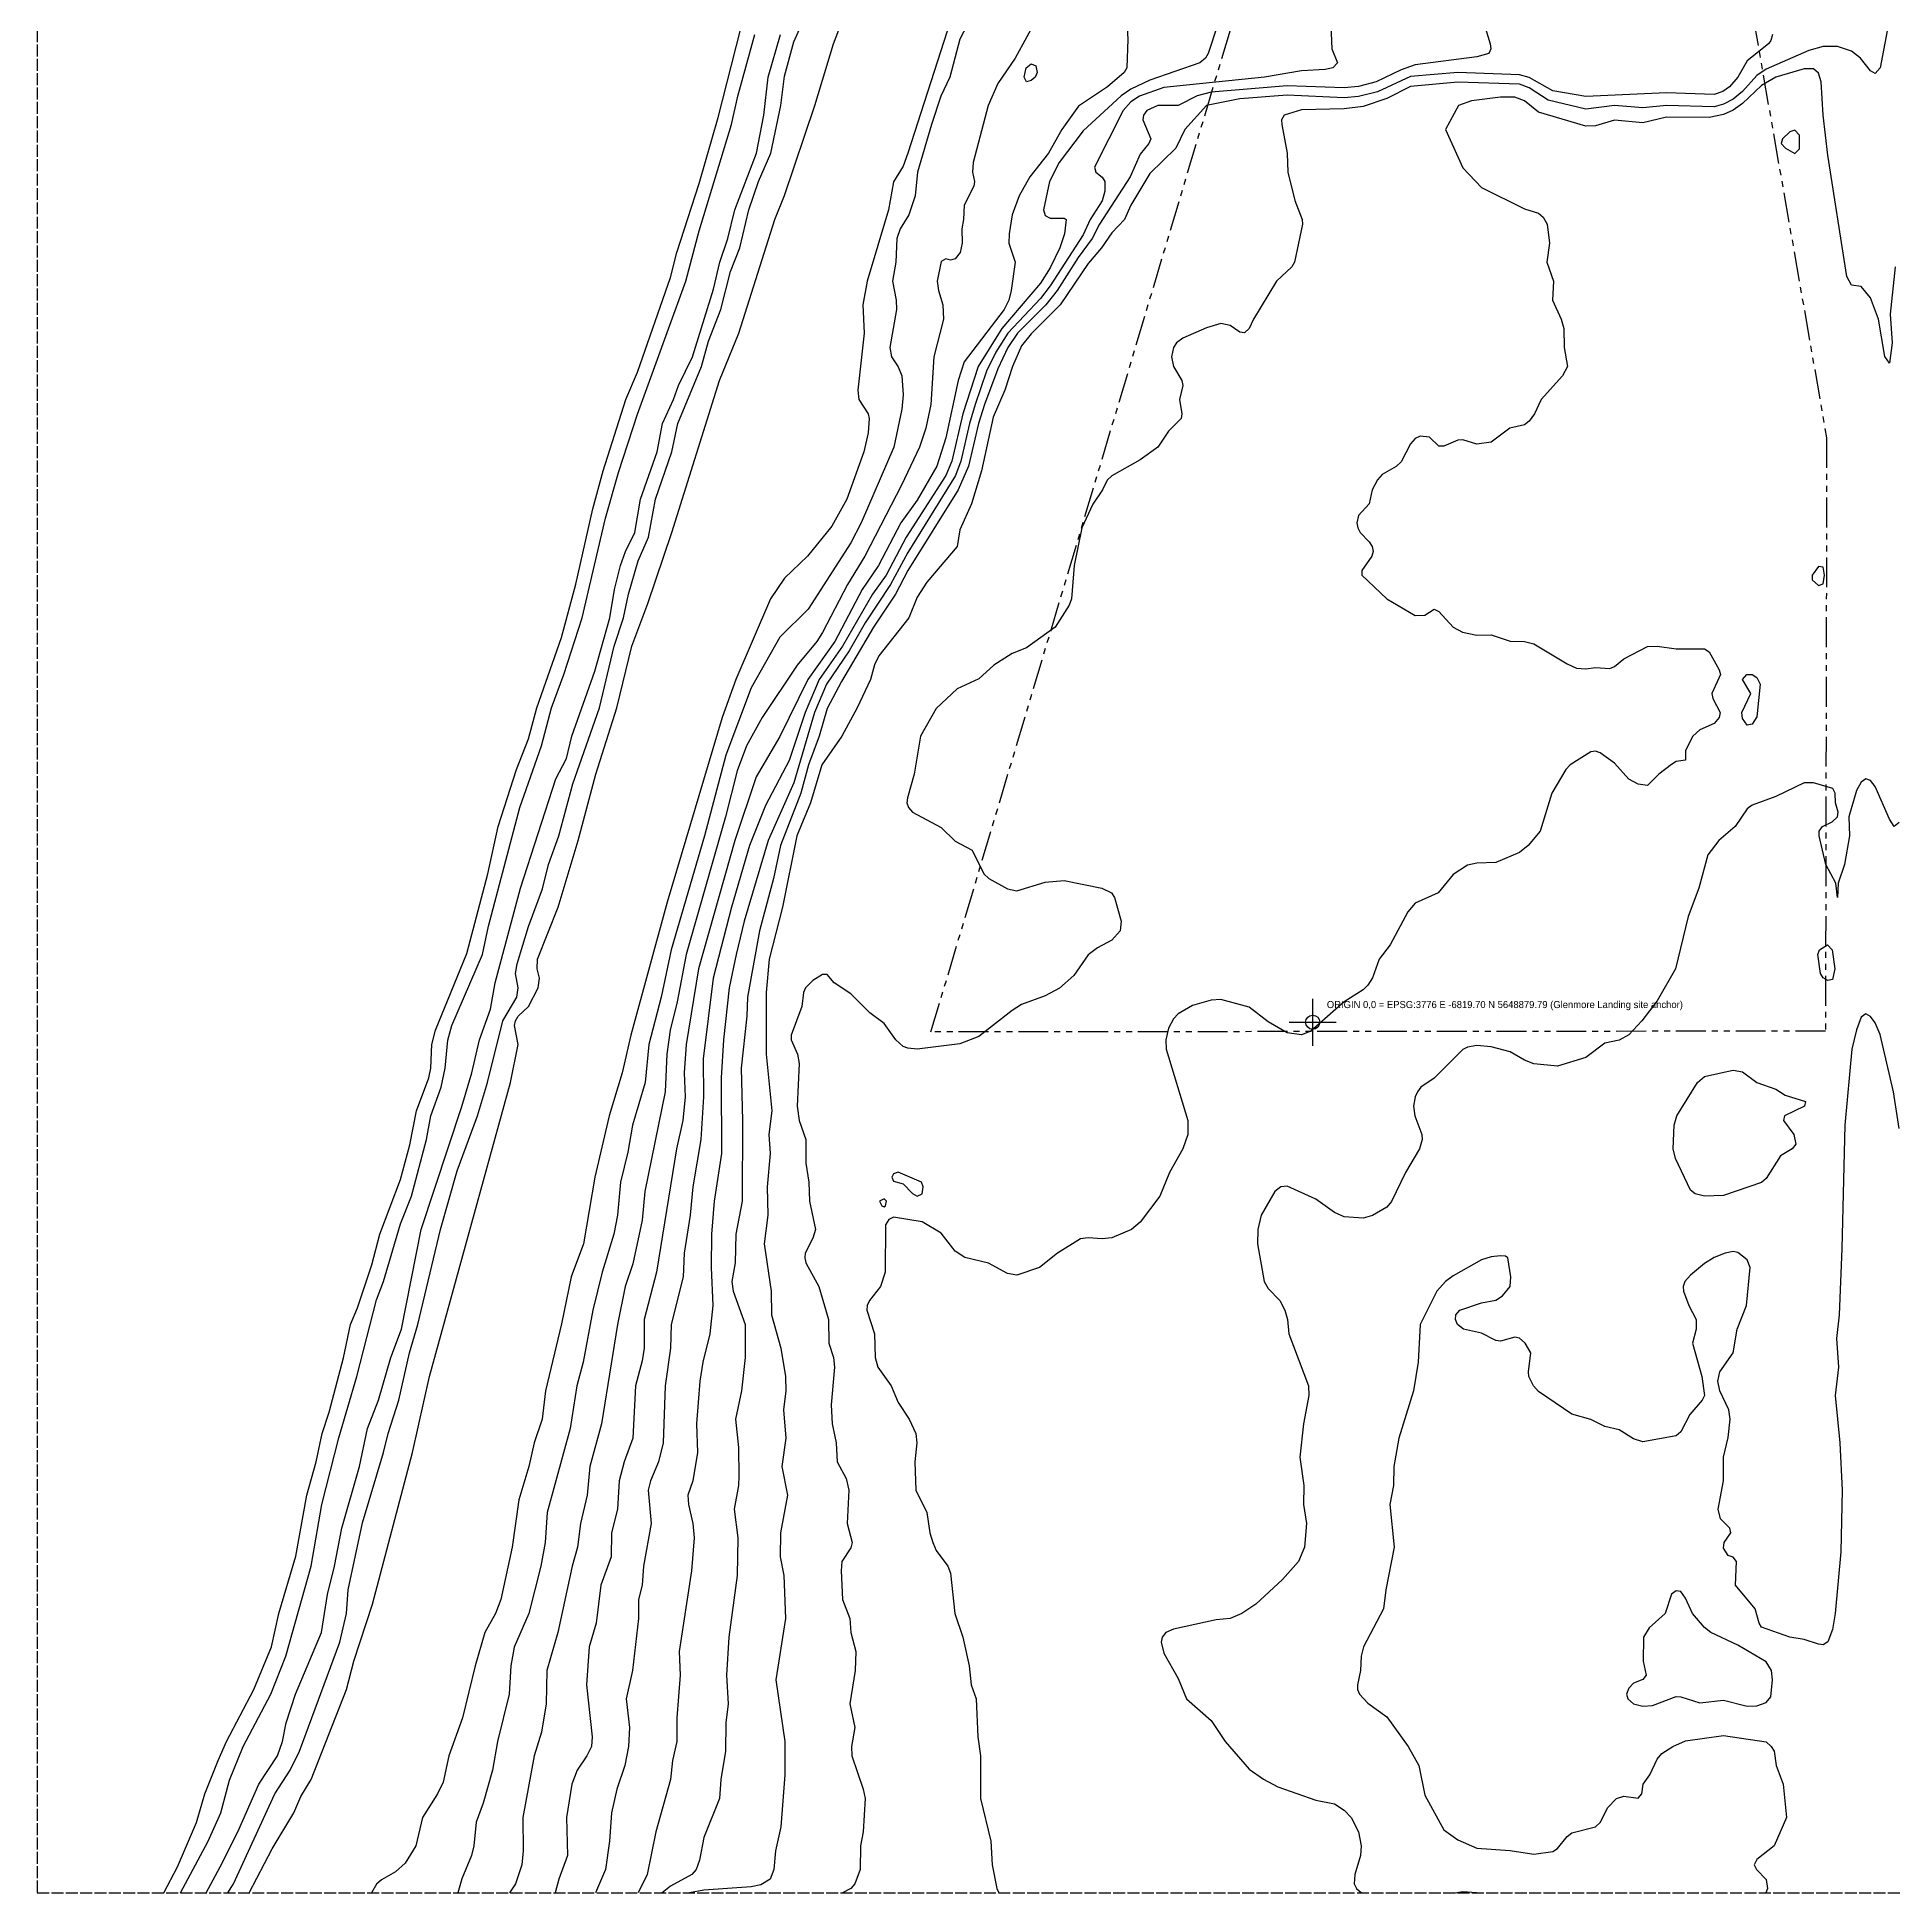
# Model space of a CAD drawing. Header units: metres. Extents: x -271 to 329, y -185 to 415.
# Drawn here: x -271 to 123.7, y -185 to 209.3 of the extents above; entities that cross this region are included whole.
import ezdxf

# ---------------------------------------------------------------- set-up
doc = ezdxf.new("R2010")
doc.units = ezdxf.units.M
doc.header["$LTSCALE"] = 2
doc.linetypes.add('DASHED', pattern=[1.524, 1.27, -0.254])
doc.linetypes.add('PHANTOM', pattern=[6.35, 3.175, -0.635, 0.635, -0.635, 0.635, -0.635])
for name, color, linetype in [('TOPO-CONTOUR-MAJOR', 8, 'CONTINUOUS'), ('TOPO-CONTOUR-MINOR', 9, 'CONTINUOUS'), ('TOPO-EXTENT', 3, 'DASHED'), ('TOPO-REF-SITE', 1, 'PHANTOM'), ('Z-ORIGIN', 1, 'CONTINUOUS')]:
    doc.layers.add(name, color=color, linetype=linetype)

msp = doc.modelspace()

# ---------------------------------------------------------------- linework, layer by layer
at = {"layer": 'TOPO-CONTOUR-MAJOR'}
for points in [[(-230.46, -185, 1080), (-229.28, -183.1, 1080), (-220.52, -163.95, 1080), (-217.23, -158.91, 1080), (-215.28, -154.88, 1080), (-206.66, -131.71, 1080), (-205.26, -125.66, 1080), (-204.92, -120.62, 1080), (-201.9, -106.36, 1080), (-197.39, -91.4, 1080), (-196.46, -87.37, 1080), (-194.13, -80.32, 1080), (-191.9, -70.24, 1080), (-190.14, -64.2, 1080), (-185.29, -44.04, 1080), (-181.75, -31.57, 1080), (-177.47, -19.86, 1080), (-175.3, -12.81, 1080), (-172.09, 0.29, 1080), (-169.07, 5.33, 1080), (-168.83, 7.34, 1080), (-169.39, 10.37, 1080), (-169, 12.38, 1080), (-166.64, 20.37, 1080), (-163.61, 28.34, 1080), (-162.34, 33.54, 1080), (-160.19, 39.59, 1080), (-157.22, 50.67, 1080), (-151.52, 66.79, 1080), (-148.41, 79.89, 1080), (-146.42, 85.94, 1080), (-145.37, 90.98, 1080), (-143.32, 98.03, 1080), (-141.15, 103.07, 1080), (-139.66, 111.13, 1080), (-136.17, 121.2, 1080), (-134.9, 127.25, 1080), (-129.87, 139.34, 1080), (-128.35, 144.68, 1080), (-125.76, 151.43, 1080), (-123.71, 159.49, 1080), (-121.73, 164.53, 1080), (-119.77, 172.59, 1080), (-117.72, 178.64, 1080), (-115.13, 184.68, 1080), (-112.97, 194.76, 1080), (-112.22, 201.02, 1080), (-110.21, 208.31, 1080), (-107.19, 215.1, 1080)], [(-73.42, 211.89, 1080), (-74.99, 208.87, 1080), (-77.1, 200.81, 1080), (-78.98, 196.78, 1080), (-80.99, 190.77, 1080), (-83.94, 180.65, 1080), (-84.45, 175.62, 1080), (-85.82, 171.58, 1080), (-87.63, 168.56, 1080), (-88.37, 166.55, 1080), (-88.54, 161.51, 1080), (-89.25, 157.48, 1080), (-88.5, 153.45, 1080), (-88.43, 151.43, 1080), (-89.81, 143.37, 1080), (-89.47, 141.36, 1080), (-88.04, 139.29, 1080), (-87.3, 137.33, 1080), (-87.02, 133.3, 1080), (-87.29, 130.27, 1080), (-88.97, 122.21, 1080), (-95.95, 106.09, 1080), (-98.12, 101.89, 1080), (-107.19, 87.8, 1080), (-113.23, 81.85, 1080), (-119.28, 71.04, 1080), (-124.72, 56.72, 1080), (-129.2, 39.59, 1080), (-136.33, 15.4, 1080), (-138.43, 5.33, 1080), (-141.02, -4.75, 1080), (-141.79, -12.81, 1080), (-144.5, -21.88, 1080), (-145.48, -27.61, 1080), (-147.08, -33.97, 1080), (-147.7, -41.02, 1080), (-148.48, -45.05, 1080), (-150.98, -53.11, 1080), (-152.97, -61.17, 1080), (-155, -72.26, 1080), (-156.37, -77.3, 1080), (-157.79, -86.36, 1080), (-162.61, -104.21, 1080), (-163.07, -110.55, 1080), (-164.01, -115.59, 1080), (-166.54, -125.66, 1080), (-169.66, -132.77, 1080), (-170.34, -136.75, 1080), (-170.71, -142.79, 1080), (-173.21, -152.87, 1080), (-174.24, -158.91, 1080), (-176.24, -165.97, 1080), (-177.75, -170, 1080), (-178.24, -175.03, 1080), (-178.74, -177.05, 1080), (-180.74, -181.99, 1080), (-181.61, -185, 1080)], [(36.48, 211.89, 1075), (37.69, 207.86, 1075), (37.84, 206.85, 1075), (37.44, 205.84, 1075), (34.89, 205.11, 1075), (21.79, 203.45, 1075), (18.77, 202.4, 1075), (13.46, 199.8, 1075), (9.7, 198.8, 1075), (6.67, 198.55, 1075), (-5.42, 198.94, 1075), (-21.54, 197.59, 1075), (-24.56, 196.83, 1075), (-28.59, 194.8, 1075), (-32.92, 194.76, 1075), (-35.24, 193.75, 1075), (-35.96, 192.74, 1075), (-36.1, 191.74, 1075), (-34.38, 187.71, 1075), (-34.82, 186.7, 1075), (-36.65, 184.42, 1075), (-38.81, 179.65, 1075), (-45.28, 169.57, 1075), (-46.89, 166.55, 1075), (-49.83, 162.52, 1075), (-54.28, 155.46, 1075), (-56.67, 152.44, 1075), (-62.7, 146.39, 1075), (-64.79, 143.37, 1075), (-66.88, 138.85, 1075), (-69.76, 131.28, 1075), (-71.01, 127.25, 1075), (-73.16, 118.18, 1075), (-75.31, 113.14, 1075), (-86.01, 96.01, 1075), (-88.66, 90.98, 1075), (-93.29, 83.92, 1075), (-100.13, 72.37, 1075), (-103.16, 66.67, 1075), (-104.87, 60.75, 1075), (-107.15, 54.7, 1075), (-108.77, 48.66, 1075), (-113.05, 37.57, 1075), (-114.57, 30.52, 1075), (-117.54, 19.44, 1075), (-120.06, 5.33, 1075), (-120.2, 1.3, 1075), (-121.4, -9.79, 1075), (-121.12, -20.87, 1075), (-121.23, -38, 1075), (-122.56, -45.05, 1075), (-122.73, -51.1, 1075), (-123.38, -55.13, 1075), (-123.13, -57.14, 1075), (-120.57, -64.2, 1075), (-120.57, -71.25, 1075), (-121.36, -78.3, 1075), (-122.65, -84.35, 1075), (-122, -90.39, 1075), (-121.9, -96.44, 1075), (-121.97, -98.46, 1075), (-122.91, -103.49, 1075), (-122.16, -109.54, 1075), (-122.3, -117.6, 1075), (-124.06, -130.7, 1075), (-124.54, -138.76, 1075), (-124.21, -144.81, 1075), (-124.67, -148.84, 1075), (-124.74, -154.88, 1075), (-125.78, -160.93, 1075), (-126.01, -164.96, 1075), (-129.35, -173.25, 1075), (-130.26, -178.06, 1075), (-130.96, -180.07, 1075), (-131.89, -181.08, 1075), (-136.41, -183.56, 1075), (-138.2, -185, 1075)], [(124.56, -22.62, 1070), (123.41, -14.82, 1070), (120.53, -2.62, 1070), (119.53, -0.15, 1070), (118.52, 1.21, 1070), (117.51, 1.8, 1070), (116.5, 1.07, 1070), (115.5, -1.63, 1070), (114.57, -5.76, 1070), (113.03, -21.88, 1070), (112.42, -48.08, 1070), (111.82, -62.18, 1070), (111.3, -67.22, 1070), (111.71, -73.27, 1070), (111.03, -79.31, 1070), (112.02, -89.39, 1070), (112.49, -99.46, 1070), (112.19, -112.56, 1070), (111, -125.66, 1070), (110.46, -129.04, 1070), (109.45, -131.63, 1070), (108.44, -132.28, 1070), (107.44, -132.16, 1070), (104.41, -131.2, 1070), (101.39, -130.69, 1070), (95.34, -128.56, 1070), (94.83, -127.68, 1070), (94, -124.65, 1070), (89.79, -119.62, 1070), (90.01, -114.58, 1070), (89.3, -113.7, 1070), (88.29, -113.32, 1070), (87.28, -111.78, 1070), (87.44, -110.55, 1070), (88.84, -108.53, 1070), (88.62, -107.52, 1070), (86.61, -105.51, 1070), (86.11, -103.49, 1070), (87.26, -97.45, 1070), (87.27, -92.41, 1070), (88.29, -88.21, 1070), (88.68, -84.35, 1070), (88.43, -82.33, 1070), (86.52, -78.3, 1070), (86.1, -76.29, 1070), (86.52, -74.27, 1070), (89.3, -70.28, 1070), (90.18, -65.2, 1070), (92.16, -60.17, 1070), (92.96, -52.11, 1070), (92.32, -50.47, 1070), (90.31, -48.92, 1070), (89.3, -48.7, 1070), (87.61, -49.08, 1070), (85.27, -50.01, 1070), (83.25, -51.26, 1070), (80.23, -53.73, 1070), (79.04, -55.13, 1070), (78.69, -56.14, 1070), (78.81, -57.14, 1070), (79.92, -60.17, 1070), (81.5, -63.19, 1070), (81.44, -65.2, 1070), (80.7, -68.23, 1070), (82.7, -75.28, 1070), (83.22, -79.31, 1070), (82.75, -80.32, 1070), (80.13, -83.34, 1070), (78.21, -87.03, 1070), (77.21, -87.86, 1070), (70.15, -89.19, 1070), (68.14, -88.51, 1070), (65.12, -86.62, 1070), (62.09, -85.92, 1070), (59.07, -84.39, 1070), (55.04, -83.26, 1070), (47.99, -78.48, 1070), (46.88, -77.3, 1070), (45.95, -75.28, 1070), (45.82, -74.27, 1070), (46.32, -70.24, 1070), (45.14, -68.23, 1070), (43.96, -67.16, 1070), (42.95, -66.93, 1070), (39.93, -67.77, 1070), (38.92, -67.64, 1070), (35.89, -66.06, 1070), (32.07, -65.2, 1070), (30.79, -64.2, 1070), (30.32, -63.19, 1070), (30.4, -62.18, 1070), (31.28, -61.17, 1070), (35.89, -59.6, 1070), (38.92, -59.05, 1070), (40.33, -58.15, 1070), (41.94, -56.16, 1070), (42.11, -54.12, 1070), (41.48, -50.09, 1070), (40.93, -49.71, 1070), (39.93, -49.62, 1070), (37.91, -49.85, 1070), (35.89, -50.51, 1070), (29.85, -53.89, 1070), (28.21, -55.13, 1070), (26.4, -57.14, 1070), (22.86, -64.2, 1070), (22.39, -72.26, 1070), (21.4, -78.3, 1070), (18.3, -88.38, 1070), (17.21, -94.43, 1070), (17.14, -98.46, 1070), (16.39, -102.49, 1070), (17.28, -111.55, 1070), (15.52, -120.62, 1070), (15.07, -124.65, 1070), (10.79, -132.71, 1070), (10.26, -134.73, 1070), (10.18, -137.75, 1070), (9.53, -140.78, 1070), (9.52, -141.78, 1070), (9.94, -142.79, 1070), (11.71, -144.72, 1070), (15.74, -147.63, 1070), (20.27, -153.87, 1070), (22.55, -157.91, 1070), (23.8, -164.24, 1070), (27.83, -171.63, 1070), (30.86, -173.75, 1070), (34.89, -175.51, 1070), (41.94, -175.99, 1070), (46.98, -176.78, 1070), (51.01, -176.24, 1070), (52.02, -175.58, 1070), (54.03, -173.02, 1070), (55.04, -172.28, 1070), (60.08, -170.94, 1070), (61.13, -170, 1070), (62.61, -166.97, 1070), (64.54, -164.96, 1070), (66.12, -164.45, 1070), (69.15, -164.88, 1070), (69.89, -163.95, 1070), (70.22, -161.94, 1070), (71.6, -159.92, 1070), (73.18, -156.61, 1070), (74.18, -155.39, 1070), (76.48, -153.87, 1070), (79.22, -152.67, 1070), (87.28, -151.53, 1070), (96.35, -152.94, 1070), (97.43, -153.87, 1070), (98.04, -154.88, 1070), (98.43, -157.91, 1070), (99.92, -161.94, 1070), (100.63, -168.99, 1070), (98.06, -175.03, 1070), (94.34, -177.91, 1070), (93.78, -179.06, 1070), (94.25, -180.07, 1070), (96.35, -182.19, 1070), (96.61, -184.1, 1070), (96.29, -185, 1070)]]:
    msp.add_polyline3d(points, dxfattribs=at)
at = {"layer": 'TOPO-CONTOUR-MINOR'}
for points in [[(-72.05, 228.01, 1081), (-86.03, 184.63, 1081), (-87.03, 181.89, 1081), (-89.05, 178.54, 1081), (-90.13, 172.59, 1081), (-94.63, 157.48, 1081), (-95.61, 152.44, 1081), (-95.28, 146.39, 1081), (-96.61, 134.3, 1081), (-96.41, 132.29, 1081), (-94.48, 129.27, 1081), (-94.2, 128.26, 1081), (-94.42, 125.23, 1081), (-95.4, 121.2, 1081), (-98.97, 111.13, 1081), (-102.15, 105.42, 1081), (-107.34, 99.04, 1081), (-112.22, 94.37, 1081), (-115.18, 89.97, 1081), (-122.54, 72.84, 1081), (-125.47, 64.78, 1081), (-137.12, 25.48, 1081), (-144.87, -2.73, 1081), (-146.68, -10.79, 1081), (-149.49, -19.86, 1081), (-152.5, -32.96, 1081), (-154.9, -47.07, 1081), (-157.57, -54.1, 1081), (-159.58, -64.07, 1081), (-162.98, -78.3, 1081), (-163.72, -84.35, 1081), (-165.44, -89.39, 1081), (-166.55, -94.43, 1081), (-168.64, -101.48, 1081), (-170.1, -111.55, 1081), (-172.48, -122.64, 1081), (-173.61, -125.66, 1081), (-175.91, -129.69, 1081), (-177.96, -136.75, 1081), (-180.66, -147.83, 1081), (-183.51, -155.89, 1081), (-184.77, -161.51, 1081), (-185.92, -163.95, 1081), (-189.16, -168.99, 1081), (-190.54, -175.03, 1081), (-192.83, -178.66, 1081), (-194.85, -180.52, 1081), (-197.87, -182.2, 1081), (-198.88, -183.14, 1081), (-199.97, -185, 1081)], [(-225.98, -185, 1081), (-221.05, -175.65, 1081), (-216.47, -167.98, 1081), (-215, -164.52, 1081), (-212.79, -160.93, 1081), (-205.27, -141.78, 1081), (-203.74, -135.74, 1081), (-199.76, -123.65, 1081), (-191.28, -91.4, 1081), (-187.67, -75.28, 1081), (-170.41, -12.81, 1081), (-168.8, -4.75, 1081), (-169.56, -0.72, 1081), (-169.39, 0.29, 1081), (-168.78, 1.3, 1081), (-166.64, 3.34, 1081), (-164.53, 7.34, 1081), (-164.26, 9.36, 1081), (-164.79, 11.37, 1081), (-164.73, 13.39, 1081), (-160.32, 24.47, 1081), (-156.07, 38.58, 1081), (-152.34, 52.69, 1081), (-147.86, 66.79, 1081), (-144.64, 79.89, 1081), (-141.23, 88.96, 1081), (-136.19, 104.07, 1081), (-126, 136.32, 1081), (-121.91, 146.39, 1081), (-114.25, 170.58, 1081), (-112.22, 175.66, 1081), (-105.79, 194.76, 1081), (-101.83, 207.86, 1081), (-97.63, 218.94, 1081)], [(-40, 220.96, 1078), (-39.29, 208.87, 1078), (-39.47, 202.82, 1078), (-40.05, 201.81, 1078), (-43.58, 198.79, 1078), (-49.75, 194.68, 1078), (-53.3, 189.72, 1078), (-56.12, 184.68, 1078), (-60.13, 179.65, 1078), (-62.35, 175.62, 1078), (-63.82, 171.58, 1078), (-64.5, 167.55, 1078), (-64.58, 165.54, 1078), (-63.23, 161.51, 1078), (-64.04, 155.46, 1078), (-64.58, 153.45, 1078), (-65.57, 151.43, 1078), (-74.05, 140.35, 1078), (-75.32, 136.32, 1078), (-77.97, 124.15, 1078), (-79.86, 118.18, 1078), (-84.01, 110.96, 1078), (-87.52, 106.09, 1078), (-92.25, 97.02, 1078), (-95.71, 91.98, 1078), (-101.56, 80.9, 1078), (-107.3, 72.84, 1078), (-113.23, 60.71, 1078), (-118.27, 52.14, 1078), (-122.8, 38.58, 1078), (-130.49, 11.37, 1078), (-133.13, -4.75, 1078), (-133.51, -10.79, 1078), (-133.34, -15.83, 1078), (-133.8, -20.87, 1078), (-135.17, -26.92, 1078), (-139.44, -53.11, 1078), (-142.02, -63.19, 1078), (-142.06, -69.23, 1078), (-142.45, -71.98, 1078), (-143.88, -77.3, 1078), (-144.42, -88.38, 1078), (-146.3, -93.42, 1078), (-147.37, -97.45, 1078), (-147.73, -103.49, 1078), (-148.96, -108.53, 1078), (-149.07, -113.57, 1078), (-151.27, -119.62, 1078), (-152.26, -127.68, 1078), (-153.69, -132.71, 1078), (-154.32, -140.78, 1078), (-153.09, -151.86, 1078), (-153.25, -153.87, 1078), (-154.2, -155.89, 1078), (-156.24, -158.91, 1078), (-157.38, -161.94, 1078), (-158.53, -168.99, 1078), (-158.36, -177.05, 1078), (-160.2, -182.09, 1078), (-160.93, -185, 1078)], [(-58.25, 213.9, 1079), (-63.24, 204.84, 1079), (-66.88, 199.45, 1079), (-68.95, 194.76, 1079), (-72.11, 182.67, 1079), (-72.29, 180.65, 1079), (-71.89, 178.64, 1079), (-72.03, 177.63, 1079), (-74.08, 173.6, 1079), (-74.16, 170.58, 1079), (-74.56, 168.56, 1079), (-74.5, 165.54, 1079), (-74.93, 163.52, 1079), (-75.95, 162.23, 1079), (-76.96, 161.89, 1079), (-77.97, 162.23, 1079), (-78.97, 161.66, 1079), (-79.79, 157.48, 1079), (-79.53, 155.46, 1079), (-78.56, 152.44, 1079), (-78.42, 149.42, 1079), (-80.48, 141.36, 1079), (-81.14, 131.28, 1079), (-82.17, 126.24, 1079), (-83.54, 122.21, 1079), (-87.34, 114.15, 1079), (-95.16, 99.04, 1079), (-98.85, 92.99, 1079), (-104.16, 82.78, 1079), (-105.32, 80.9, 1079), (-109.5, 75.86, 1079), (-116.99, 64.78, 1079), (-120.32, 58.73, 1079), (-122.3, 53.39, 1079), (-124.74, 43.62, 1079), (-133.11, 14.4, 1079), (-135.01, 4.32, 1079), (-136.53, -1.72, 1079), (-137.25, -6.76, 1079), (-137.61, -14.82, 1079), (-141.92, -35.98, 1079), (-142.47, -42.03, 1079), (-144.47, -51.32, 1079), (-146.05, -56.14, 1079), (-147.69, -64.2, 1079), (-151.1, -85.36, 1079), (-153.6, -94.43, 1079), (-154.14, -100.47, 1079), (-155.54, -106.52, 1079), (-156.17, -111.55, 1079), (-157.36, -115.59, 1079), (-160.35, -129.69, 1079), (-162.74, -137.75, 1079), (-162.88, -144.81, 1079), (-163.88, -150.85, 1079), (-165.41, -155.89, 1079), (-167.84, -168.99, 1079), (-167.71, -176.04, 1079), (-168.04, -179.06, 1079), (-169.37, -183.1, 1079), (-170.65, -185, 1079)], [(122.55, 213.29, 1073), (120.58, 202.82, 1073), (119.53, 201.59, 1073), (118.52, 202.16, 1073), (116.4, 204.84, 1073), (114.49, 206.36, 1073), (111.47, 207.31, 1073), (108.44, 207.36, 1073), (105.42, 206.51, 1073), (96.35, 202.5, 1073), (94.34, 201.14, 1073), (91.29, 197.78, 1073), (89.3, 196.12, 1073), (87.28, 195.04, 1073), (85.27, 194.51, 1073), (75.19, 194.82, 1073), (70.15, 194.29, 1073), (64.11, 194.77, 1073), (58.06, 194.01, 1073), (50, 195.91, 1073), (45.97, 198.52, 1073), (43.96, 199.32, 1073), (30.86, 199.77, 1073), (20.78, 198.82, 1073), (15.74, 196.26, 1073), (10.7, 194.59, 1073), (6.67, 194.09, 1073), (-2.39, 193.88, 1073), (-6.09, 192.74, 1073), (-6.62, 191.74, 1073), (-6.56, 190.73, 1073), (-5.46, 184.68, 1073), (-5.26, 180.65, 1073), (-3.82, 174.61, 1073), (-2.24, 170.58, 1073), (-2.19, 169.57, 1073), (-3.85, 161.51, 1073), (-4.46, 160.5, 1073), (-7.7, 157.48, 1073), (-12.6, 149.42, 1073), (-13.48, 147.42, 1073), (-14.49, 146.49, 1073), (-15.49, 146.63, 1073), (-17.51, 148.03, 1073), (-19.52, 148.46, 1073), (-22.55, 147.58, 1073), (-27.58, 145.36, 1073), (-28.93, 144.38, 1073), (-29.59, 143.37, 1073), (-30.03, 141.36, 1073), (-29.61, 139.34, 1073), (-27.78, 136.32, 1073), (-27.61, 135.31, 1073), (-28.31, 132.29, 1073), (-27.78, 129.27, 1073), (-27.97, 128.26, 1073), (-30.61, 125.58, 1073), (-32.93, 122.21, 1073), (-36.65, 119.52, 1073), (-42.7, 116.11, 1073), (-43.67, 115.16, 1073), (-44.64, 113.14, 1073), (-46.73, 110.09, 1073), (-49.08, 105.08, 1073), (-50.71, 97.02, 1073), (-51.24, 89.97, 1073), (-51.77, 88.62, 1073), (-54.7, 83.92, 1073), (-60.84, 79.57, 1073), (-63.86, 78.36, 1073), (-67.74, 75.86, 1073), (-70.91, 72.99, 1073), (-75.54, 70.82, 1073), (-79.98, 66.64, 1073), (-83.36, 60.75, 1073), (-84.66, 52.69, 1073), (-86.08, 47.65, 1073), (-86.25, 46.64, 1073), (-85.9, 45.63, 1073), (-85.01, 44.63, 1073), (-78.97, 41.38, 1073), (-75.95, 38.48, 1073), (-72.35, 36.56, 1073), (-69.9, 31.51, 1073), (-68.83, 30.52, 1073), (-64.87, 28.35, 1073), (-62.85, 27.92, 1073), (-56.81, 29.77, 1073), (-52.78, 30.09, 1073), (-44.8, 28.5, 1073), (-42.73, 27.5, 1073), (-42.12, 26.49, 1073), (-40.69, 21.45, 1073), (-40.9, 19.44, 1073), (-42.69, 17.42, 1073), (-45.72, 15.83, 1073), (-47.74, 14.34, 1073), (-50.76, 9.96, 1073), (-53.78, 7.26, 1073), (-56.81, 5.58, 1073), (-61.84, 3.76, 1073), (-63.86, 2.51, 1073), (-70.91, -3.06, 1073), (-74.94, -4.61, 1073), (-84.01, -5.74, 1073), (-86.03, -5.55, 1073), (-87.03, -5.13, 1073), (-88.59, -3.74, 1073), (-91.06, -0.3, 1073), (-94.09, 1.99, 1073), (-98.12, 6.03, 1073), (-101.66, 8.35, 1073), (-103.16, 10.15, 1073), (-104.16, 10.16, 1073), (-106.18, 8.85, 1073), (-107.79, 7.34, 1073), (-108.16, 6.34, 1073), (-108.55, 3.31, 1073), (-110.84, -2.73, 1073), (-110.8, -3.74, 1073), (-109.47, -6.76, 1073), (-109.08, -8.78, 1073), (-109.56, -17.85, 1073), (-109.08, -20.87, 1073), (-107.66, -24.9, 1073), (-107.69, -29.94, 1073), (-107.08, -33.97, 1073), (-106.88, -38, 1073), (-105.65, -44.04, 1073), (-106.18, -45.87, 1073), (-107.82, -49.08, 1073), (-107.93, -50.09, 1073), (-107.68, -51.1, 1073), (-104.94, -56.14, 1073), (-102.9, -63.19, 1073), (-102.82, -68.23, 1073), (-101.83, -71.25, 1073), (-101.6, -73.27, 1073), (-102.32, -81.33, 1073), (-102.13, -85.36, 1073), (-101.25, -89.39, 1073), (-101.01, -93.42, 1073), (-99.13, -96.95, 1073), (-98.54, -99.46, 1073), (-98.91, -106.52, 1073), (-97.82, -110.55, 1073), (-98.12, -111.71, 1073), (-100.01, -114.58, 1073), (-100.16, -116.59, 1073), (-99.87, -122.64, 1073), (-98.33, -126.67, 1073), (-98.12, -129.69, 1073), (-97.06, -133.72, 1073), (-97.19, -137.75, 1073), (-98.35, -144.81, 1073), (-97.28, -149.84, 1073), (-97.98, -153.87, 1073), (-97.93, -155.89, 1073), (-95.49, -162.94, 1073), (-95.1, -164.96, 1073), (-95.49, -172.01, 1073), (-96.08, -175.03, 1073), (-96.16, -180.07, 1073), (-97.28, -183.1, 1073), (-98.1, -184.1, 1073), (-99.93, -185, 1073)], [(-244.07, -185, 1077), (-241.2, -179.5, 1077), (-237.17, -170.03, 1077), (-235.4, -163.95, 1077), (-232.56, -156.9, 1077), (-230.78, -152.87, 1077), (-224.97, -141.78, 1077), (-221.18, -132.71, 1077), (-219.66, -125.66, 1077), (-216.01, -113.45, 1077), (-213.69, -100.47, 1077), (-211.75, -93.42, 1077), (-210.48, -87.37, 1077), (-208.96, -82.84, 1077), (-205.93, -71.33, 1077), (-204.4, -64.2, 1077), (-202.91, -60.72, 1077), (-199.89, -51.58, 1077), (-198.23, -45.05, 1077), (-193.84, -33.42, 1077), (-191.83, -26.09, 1077), (-190.44, -18.85, 1077), (-187.78, -11.8, 1077), (-187.37, -9.79, 1077), (-187.14, -4.75, 1077), (-186.38, -1.72, 1077), (-179.73, 14.63, 1077), (-175.26, 31.53, 1077), (-173.02, 41.6, 1077), (-169.19, 53.69, 1077), (-166.64, 60.24, 1077), (-164.82, 66.79, 1077), (-159.58, 81.76, 1077), (-156.56, 93.06, 1077), (-152.95, 109.11, 1077), (-150.76, 117.17, 1077), (-145.93, 132.29, 1077), (-143.46, 138.15, 1077), (-136.41, 158.25, 1077), (-135.11, 163.52, 1077), (-130.36, 178.24, 1077), (-126.33, 192.25, 1077), (-121.58, 210.88, 1077)], [(-240.58, -185, 1078), (-234.65, -174.03, 1078), (-231.96, -167.98, 1078), (-230.12, -161.03, 1078), (-227.21, -153.87, 1078), (-221.37, -142.79, 1078), (-218.18, -134.73, 1078), (-212.79, -115.59, 1078), (-210.55, -102.49, 1078), (-206.94, -88.29, 1078), (-203.11, -75.28, 1078), (-198.88, -58.97, 1078), (-197.44, -55.13, 1078), (-193.84, -42.83, 1078), (-191.46, -36.99, 1078), (-188.25, -24.9, 1078), (-187.34, -19.86, 1078), (-185.18, -13.82, 1078), (-184.33, -9.79, 1078), (-183.77, -3.83, 1078), (-182.92, -0.72, 1078), (-176.4, 14.4, 1078), (-175.13, 20.44, 1078), (-168.43, 45.63, 1078), (-163.87, 58.73, 1078), (-161.74, 66.79, 1078), (-159.08, 73.85, 1078), (-155.22, 85.94, 1078), (-150.26, 107.1, 1078), (-147.49, 116.81, 1078), (-143.46, 129.19, 1078), (-133.16, 157.48, 1078), (-130.36, 168.13, 1078), (-123.45, 190.73, 1078), (-122.15, 196.78, 1078), (-118.49, 209.87, 1078)], [(-235.06, -185, 1079), (-232.13, -179.45, 1079), (-228.35, -172.01, 1079), (-223.93, -161.94, 1079), (-219.94, -155.89, 1079), (-218.87, -152.87, 1079), (-218.1, -148.84, 1079), (-216.09, -142.79, 1079), (-210.61, -129.69, 1079), (-209.32, -121.63, 1079), (-207.81, -115.59, 1079), (-206.27, -107.52, 1079), (-202.55, -94.43, 1079), (-200.79, -86.36, 1079), (-198.48, -80.32, 1079), (-195.84, -71.25, 1079), (-193.58, -65.2, 1079), (-189.41, -44.04, 1079), (-180.74, -17.9, 1079), (-178.67, -10.79, 1079), (-177.05, -3.74, 1079), (-174.7, 2.78, 1079), (-173.72, 8.35, 1079), (-168.28, 28.5, 1079), (-160.82, 51.68, 1079), (-158.57, 56.05, 1079), (-157.38, 60.75, 1079), (-152.53, 74.59, 1079), (-149.34, 85.94, 1079), (-148.33, 91.98, 1079), (-147.04, 97.02, 1079), (-145.99, 100.04, 1079), (-144.02, 104.07, 1079), (-142.81, 111.13, 1079), (-139.31, 121.2, 1079), (-138.14, 127.25, 1079), (-135.8, 132.29, 1079), (-134.76, 135.31, 1079), (-131.77, 141.36, 1079), (-127.34, 155.78, 1079), (-125.99, 161.51, 1079), (-124.24, 166.55, 1079), (-122.75, 172.59, 1079), (-118.15, 184.68, 1079), (-116.64, 192.74, 1079), (-115.69, 200.81, 1079), (-113.08, 209.87, 1079)], [(-20.2, 211.89, 1077), (-22.23, 205.84, 1077), (-22.79, 204.84, 1077), (-23.97, 203.83, 1077), (-34.64, 200.14, 1077), (-38.67, 198.23, 1077), (-40.68, 196.87, 1077), (-48.74, 189.38, 1077), (-53.86, 182.67, 1077), (-55.94, 178.64, 1077), (-57.2, 172.59, 1077), (-56.81, 171.39, 1077), (-55.8, 170.83, 1077), (-52.78, 170.87, 1077), (-52.35, 170.58, 1077), (-52.74, 167.55, 1077), (-53.72, 164.53, 1077), (-55.8, 160.32, 1077), (-57.81, 157.07, 1077), (-66.03, 147.4, 1077), (-71.11, 139.34, 1077), (-74.34, 129.27, 1077), (-76.69, 119.19, 1077), (-77.94, 116.17, 1077), (-86.35, 103.07, 1077), (-90.62, 95.01, 1077), (-93.52, 90.98, 1077), (-99.88, 79.89, 1077), (-104.85, 72.84, 1077), (-107.86, 65.79, 1077), (-111.22, 55.62, 1077), (-116.26, 46.08, 1077), (-119.63, 37.57, 1077), (-123.5, 24.47, 1077), (-127.4, 9.36, 1077), (-129.5, -7.77, 1077), (-129.46, -15.83, 1077), (-130.02, -24.9, 1077), (-131.7, -34.98, 1077), (-132.25, -41.02, 1077), (-133.53, -49.08, 1077), (-133.73, -54.12, 1077), (-136.27, -64.2, 1077), (-136.47, -69.23, 1077), (-137.57, -77.3, 1077), (-137.99, -89.39, 1077), (-139.02, -93.42, 1077), (-140.68, -97.45, 1077), (-141.16, -99.46, 1077), (-140.52, -106.52, 1077), (-142.15, -115.59, 1077), (-142.49, -119.62, 1077), (-143.27, -122.64, 1077), (-143.27, -126.67, 1077), (-144.53, -137.75, 1077), (-145.85, -143.8, 1077), (-145.17, -149.84, 1077), (-145.36, -153.87, 1077), (-146.13, -157.91, 1077), (-147.86, -162.94, 1077), (-148.98, -167.98, 1077), (-149.39, -174.03, 1077), (-150.28, -180.07, 1077), (-152.35, -185, 1077)], [(3.83, 211.89, 1076), (4.05, 206.85, 1076), (5.28, 203.83, 1076), (4.3, 202.82, 1076), (2.64, 202.46, 1076), (-2.39, 202.18, 1076), (-10.26, 200.81, 1076), (-31.62, 198.63, 1076), (-36.81, 196.78, 1076), (-38.67, 195.55, 1076), (-40.3, 193.75, 1076), (-46.37, 181.66, 1076), (-46.1, 180.65, 1076), (-44.71, 179.57, 1076), (-44.16, 178.64, 1076), (-44.18, 176.62, 1076), (-44.71, 174.56, 1076), (-47.26, 170.58, 1076), (-48.74, 167.32, 1076), (-55.8, 156.45, 1076), (-57.81, 153.81, 1076), (-64.79, 146.39, 1076), (-67.35, 142.36, 1076), (-69.29, 138.33, 1076), (-71.71, 131.28, 1076), (-72.94, 127.25, 1076), (-74.77, 119.19, 1076), (-75.9, 116.17, 1076), (-86.03, 99.82, 1076), (-89.72, 92.99, 1076), (-95.1, 84.84, 1076), (-98.49, 78.88, 1076), (-103.28, 71.83, 1076), (-105.82, 65.79, 1076), (-110.21, 50.9, 1076), (-115.67, 38.58, 1076), (-120.82, 21.45, 1076), (-122.52, 14.4, 1076), (-124, 7.34, 1076), (-125.2, -3.74, 1076), (-125.68, -11.8, 1076), (-125.59, -27.92, 1076), (-127.13, -38, 1076), (-127.7, -45.05, 1076), (-127.79, -52.11, 1076), (-127.43, -60.17, 1076), (-128.08, -66.21, 1076), (-129.59, -72.26, 1076), (-130.21, -76.29, 1076), (-130.94, -85.36, 1076), (-130.68, -91.4, 1076), (-131.73, -97.45, 1076), (-132.74, -100.47, 1076), (-132.65, -102.49, 1076), (-131.71, -106.52, 1076), (-131.38, -109.54, 1076), (-131.95, -116.59, 1076), (-134.6, -133.72, 1076), (-134.4, -138.76, 1076), (-135.12, -147.83, 1076), (-135.09, -152.87, 1076), (-136.02, -156.9, 1076), (-136.47, -160.93, 1076), (-139.53, -172.01, 1076), (-141.43, -181.08, 1076), (-143.32, -185, 1076)], [(97.66, 209.87, 1074), (97.36, 208.61, 1074), (96.81, 207.86, 1074), (92.32, 204.29, 1074), (90.31, 200.78, 1074), (88.56, 198.79, 1074), (87.1, 197.78, 1074), (85.27, 197.11, 1074), (75.19, 197.47, 1074), (58.06, 196.72, 1074), (51.01, 197.93, 1074), (45.97, 200.73, 1074), (43.96, 201.31, 1074), (30.86, 201.77, 1074), (20.78, 200.92, 1074), (13.73, 197.67, 1074), (9.7, 196.68, 1074), (6.67, 196.44, 1074), (-5.42, 196.97, 1074), (-15.49, 196.23, 1074), (-22.55, 194.8, 1074), (-27.14, 189.72, 1074), (-29.11, 185.69, 1074), (-34.64, 180.31, 1074), (-38.67, 173.62, 1074), (-39.98, 170.58, 1074), (-42.7, 167.76, 1074), (-44.85, 164.53, 1074), (-47.74, 161.23, 1074), (-53.66, 152.44, 1074), (-59.83, 146.27, 1074), (-61.84, 143.69, 1074), (-63.77, 139.34, 1074), (-65.39, 134.3, 1074), (-67.89, 128.58, 1074), (-70.35, 117.17, 1074), (-72.5, 110.12, 1074), (-74.94, 104.65, 1074), (-75.56, 101.05, 1074), (-82, 93.49, 1074), (-84.01, 90.3, 1074), (-85.8, 85.94, 1074), (-92.19, 77.88, 1074), (-93.08, 75.97, 1074), (-93.94, 72.84, 1074), (-96.76, 66.79, 1074), (-100.07, 60.75, 1074), (-104.31, 54.7, 1074), (-106.7, 46.64, 1074), (-109.58, 39.59, 1074), (-112.62, 24.47, 1074), (-115.5, 13.39, 1074), (-116.15, 6.34, 1074), (-116.12, -6.76, 1074), (-114.91, -18.85, 1074), (-115.56, -23.89, 1074), (-115.26, -27.92, 1074), (-115.94, -34.98, 1074), (-115.77, -41.02, 1074), (-116.54, -47.07, 1074), (-115.06, -57.14, 1074), (-114.98, -62.18, 1074), (-112.99, -69.23, 1074), (-112, -75.28, 1074), (-111.92, -78.3, 1074), (-112.42, -82.33, 1074), (-111.91, -88.38, 1074), (-112.76, -94.43, 1074), (-111.57, -100.47, 1074), (-113.09, -108.53, 1074), (-113.14, -113.57, 1074), (-112.38, -117.6, 1074), (-112.03, -126.67, 1074), (-114.08, -139.77, 1074), (-112.15, -152.87, 1074), (-112.13, -159.92, 1074), (-113.03, -171, 1074), (-114.1, -176.04, 1074), (-114.51, -180.07, 1074), (-115.3, -182.09, 1074), (-117.26, -183.32, 1074), (-119.28, -183.72, 1074), (-129.35, -184.45, 1074), (-132.43, -185, 1074)], [(123.77, 160.5, 1072), (122.71, 150.43, 1072), (123.09, 144.38, 1072), (122.55, 140.01, 1072), (121.54, 141.49, 1072), (120.2, 149.42, 1072), (118.52, 153.9, 1072), (116.5, 156.36, 1072), (114.49, 156.62, 1072), (113.48, 158.47, 1072), (109.45, 184.27, 1072), (108.44, 192.72, 1072), (108, 199.8, 1072), (107.44, 201.65, 1072), (106.43, 202.56, 1072), (104.41, 202.58, 1072), (98.37, 200.79, 1072), (95.34, 199.02, 1072), (91.31, 195.18, 1072), (89.3, 193.77, 1072), (87.28, 192.86, 1072), (84.26, 192.27, 1072), (75.19, 192.31, 1072), (70.15, 191.13, 1072), (64.11, 191.68, 1072), (60.08, 190.48, 1072), (58.06, 190.38, 1072), (47.99, 193.39, 1072), (44.96, 195.77, 1072), (42.95, 196.53, 1072), (39.93, 196.53, 1072), (33.73, 195.77, 1072), (30.96, 194.76, 1072), (28.18, 189.72, 1072), (31.86, 181.54, 1072), (35.89, 177.33, 1072), (44.96, 172.84, 1072), (47.99, 171.88, 1072), (48.99, 171.07, 1072), (49.78, 169.57, 1072), (50.33, 165.54, 1072), (49.72, 161.51, 1072), (51.19, 157.48, 1072), (50.97, 153.45, 1072), (52.75, 149.42, 1072), (53.32, 147.4, 1072), (53.43, 143.37, 1072), (54.1, 139.34, 1072), (53.04, 137.33, 1072), (48.52, 132.29, 1072), (47.14, 129.27, 1072), (45.97, 127.74, 1072), (44.96, 126.93, 1072), (41.89, 126.24, 1072), (37.91, 123.27, 1072), (34.89, 122.84, 1072), (31.86, 123.75, 1072), (30.86, 123.65, 1072), (27.83, 122.43, 1072), (26.83, 122.42, 1072), (24.81, 124.32, 1072), (22.8, 124.56, 1072), (21.79, 124.05, 1072), (20.78, 122.93, 1072), (18.77, 119.04, 1072), (17.76, 118.08, 1072), (14.73, 116.41, 1072), (13.73, 115.27, 1072), (12.6, 113.14, 1072), (11.96, 110.12, 1072), (9.7, 107.65, 1072), (9.38, 106.09, 1072), (9.57, 105.08, 1072), (10.11, 104.07, 1072), (12, 102.06, 1072), (12.65, 101.05, 1072), (12.86, 100.04, 1072), (12.55, 99.04, 1072), (10.45, 96.01, 1072), (10.42, 95.01, 1072), (15.74, 89.97, 1072), (21.79, 86.44, 1072), (23.8, 86.47, 1072), (25.82, 87.74, 1072), (26.83, 87.24, 1072), (29.85, 83.96, 1072), (31.8, 82.91, 1072), (34.89, 82.21, 1072), (37.91, 82.33, 1072), (41.94, 80.99, 1072), (44.96, 80.87, 1072), (46.98, 80.41, 1072), (54.03, 76.17, 1072), (56.05, 75.26, 1072), (58.06, 75.1, 1072), (60.08, 75.4, 1072), (63.1, 75.14, 1072), (64.11, 75.59, 1072), (66.12, 77.22, 1072), (71.16, 79.82, 1072), (73.18, 79.91, 1072), (77.21, 79.31, 1072), (83.25, 79.31, 1072), (84.26, 78.73, 1072), (86.35, 74.85, 1072), (86.61, 73.85, 1072), (84.83, 69.82, 1072), (85.01, 68.81, 1072), (86.55, 65.79, 1072), (86.33, 64.78, 1072), (85.27, 63.47, 1072), (82.25, 62.15, 1072), (80.76, 60.75, 1072), (79.23, 57.72, 1072), (79.19, 55.71, 1072), (77.21, 55.37, 1072), (76.2, 54.79, 1072), (73.54, 52.69, 1072), (71.16, 50.27, 1072), (69.15, 50.56, 1072), (67.13, 51.67, 1072), (64.11, 55.03, 1072), (61.09, 57.27, 1072), (60.08, 57.61, 1072), (59.07, 57.43, 1072), (54.69, 54.7, 1072), (53.75, 53.69, 1072), (50.83, 48.66, 1072), (48.35, 40.6, 1072), (45.76, 37.57, 1072), (43.96, 36.07, 1072), (38.92, 33.97, 1072), (34.89, 33.82, 1072), (32.87, 33.38, 1072), (29.85, 31.37, 1072), (26.68, 27.5, 1072), (21.79, 25.28, 1072), (20.22, 23.47, 1072), (16.45, 16.41, 1072), (14.09, 13.39, 1072), (12.72, 9.46, 1072), (11.71, 7.9, 1072), (10.7, 6.9, 1072), (6.65, 4.32, 1072), (-0.38, -1.93, 1072), (-2.39, -2.71, 1072), (-5.42, -2.29, 1072), (-9.45, 0.11, 1072), (-13.48, 3.2, 1072), (-19.52, 4.82, 1072), (-21.54, 4.69, 1072), (-25.57, 3.57, 1072), (-28.59, 1.81, 1072), (-29.6, 0.7, 1072), (-30.61, -1.3, 1072), (-31.18, -3.74, 1072), (-31.16, -5.76, 1072), (-26.56, -20.87, 1072), (-26.51, -23.89, 1072), (-27.57, -26.92, 1072), (-30.43, -31.95, 1072), (-32.48, -36.99, 1072), (-36.65, -42.51, 1072), (-38.53, -44.04, 1072), (-42.7, -45.83, 1072), (-44.71, -46.02, 1072), (-47.74, -45.79, 1072), (-49.34, -46.06, 1072), (-54.23, -49.08, 1072), (-58.07, -52.11, 1072), (-62.85, -53.72, 1072), (-64.87, -53.37, 1072), (-68.9, -51.2, 1072), (-73.94, -50.02, 1072), (-75.95, -48.65, 1072), (-78.97, -44.84, 1072), (-83, -42.42, 1072), (-89.05, -41.42, 1072), (-90.06, -41.92, 1072), (-90.77, -43.04, 1072), (-90.87, -53.11, 1072), (-91.83, -56.14, 1072), (-94.14, -59.16, 1072), (-94.64, -60.17, 1072), (-94.7, -61.17, 1072), (-93.13, -66.21, 1072), (-92.93, -71.25, 1072), (-92.41, -73.27, 1072), (-89.57, -77.3, 1072), (-88.04, -80.8, 1072), (-85.73, -84.35, 1072), (-84.35, -87.37, 1072), (-84.11, -89.39, 1072), (-84.51, -93.42, 1072), (-84.31, -99.46, 1072), (-82, -104.19, 1072), (-81.35, -108.53, 1072), (-80.74, -110.55, 1072), (-79.98, -112.22, 1072), (-77.55, -115.59, 1072), (-76.96, -117.06, 1072), (-76.03, -125.66, 1072), (-74.3, -130.7, 1072), (-73.02, -136.75, 1072), (-72.54, -140.78, 1072), (-71.49, -143.8, 1072), (-71.13, -151.86, 1072), (-70.55, -155.89, 1072), (-70.58, -164.96, 1072), (-68.39, -174.03, 1072), (-68.13, -179.06, 1072), (-67.12, -184.1, 1072), (-66.72, -185, 1072)], [(-60.88, 202.82, 1079), (-59.83, 203.63, 1079), (-58.82, 203.23, 1079), (-58.52, 201.81, 1079), (-58.94, 200.81, 1079), (-59.83, 200.08, 1079), (-60.84, 199.83, 1079), (-61.29, 200.81, 1079), (-60.88, 202.82, 1079)], [(101.39, 189.22, 1071), (99.79, 187.71, 1071), (99.55, 186.7, 1071), (100.48, 185.69, 1071), (102.4, 184.61, 1071), (103.4, 185.56, 1071), (103.4, 188.52, 1071), (102.4, 189.55, 1071), (101.39, 189.22, 1071)], [(107.44, 96.82, 1071), (106.14, 95.01, 1071), (106.12, 94, 1071), (107.44, 92.77, 1071), (108.44, 93.16, 1071), (108.74, 95.01, 1071), (108.44, 96.71, 1071), (107.44, 96.82, 1071)], [(92.22, 73.85, 1072), (93.33, 73.87, 1072), (94.34, 73.27, 1072), (95.04, 71.83, 1072), (94.34, 64.9, 1072), (93.33, 63.35, 1072), (92.32, 63.15, 1072), (91.31, 64.53, 1072), (91.14, 65.79, 1072), (93.1, 69.82, 1072), (91.34, 72.84, 1072), (92.22, 73.85, 1072)], [(124.56, 42.43, 1071), (123.56, 41.62, 1071), (122.55, 43.14, 1071), (119.53, 50.11, 1071), (118.52, 51.35, 1071), (117.51, 51.71, 1071), (116.5, 51.04, 1071), (115.5, 49.25, 1071), (113.91, 43.62, 1071), (114.01, 39.59, 1071), (112.95, 33.54, 1071), (111.67, 29.51, 1071), (111.47, 26.47, 1071), (111.14, 29.51, 1071), (109, 33.54, 1071), (107.62, 39.59, 1071), (107.6, 40.6, 1071), (108.29, 41.6, 1071), (110.36, 42.61, 1071), (111.46, 43.62, 1071), (111.66, 44.63, 1071), (111.08, 46.64, 1071), (111.01, 48.66, 1071), (110.48, 49.66, 1071), (106.43, 50.86, 1071), (104.41, 50.85, 1071), (98.37, 47.93, 1071), (93.33, 46.1, 1071), (92.32, 45.33, 1071), (89.75, 41.6, 1071), (86.31, 38.58, 1071), (83.95, 35.56, 1071), (82.04, 28.5, 1071), (79.74, 22.46, 1071), (77.06, 11.37, 1071), (73.18, 4.53, 1071), (69.95, 0.29, 1071), (67.13, -2.67, 1071), (65.12, -3.79, 1071), (62.09, -4.47, 1071), (58.06, -7.49, 1071), (52.02, -9.35, 1071), (46.98, -8.85, 1071), (44.96, -8.09, 1071), (41.94, -6.31, 1071), (37.91, -5.25, 1071), (34.89, -4.95, 1071), (32.87, -5.29, 1071), (31.86, -5.77, 1071), (25.82, -11.88, 1071), (22.94, -13.82, 1071), (22.26, -14.82, 1071), (21.77, -15.83, 1071), (21.43, -17.85, 1071), (21.68, -19.86, 1071), (23.15, -23.89, 1071), (23.23, -24.9, 1071), (22.72, -26.92, 1071), (19.68, -31.95, 1071), (16.75, -38.08, 1071), (15.74, -39.32, 1071), (12.72, -41.08, 1071), (10.7, -41.61, 1071), (6.67, -41.39, 1071), (4.66, -40.41, 1071), (0.63, -37.61, 1071), (-5.42, -34.82, 1071), (-6.77, -34.98, 1071), (-8.04, -35.98, 1071), (-10.98, -41.02, 1071), (-11.63, -44.04, 1071), (-11.76, -47.07, 1071), (-10.31, -55.13, 1071), (-9.45, -56.6, 1071), (-6.97, -59.16, 1071), (-5.89, -61.17, 1071), (-5.37, -63.19, 1071), (-5.1, -66.21, 1071), (-0.9, -77.3, 1071), (-0.84, -79.31, 1071), (-1.96, -85.36, 1071), (-2.75, -92.41, 1071), (-1.89, -98.46, 1071), (-1.95, -102.49, 1071), (-1.34, -106.52, 1071), (-1.72, -111.55, 1071), (-3.03, -114.58, 1071), (-6.43, -118.44, 1071), (-12.1, -123.65, 1071), (-15.05, -125.66, 1071), (-17.51, -126.68, 1071), (-20.53, -127.02, 1071), (-29.6, -128.95, 1071), (-31.24, -129.69, 1071), (-31.99, -130.7, 1071), (-32.17, -131.71, 1071), (-31.62, -134.07, 1071), (-28.59, -139.46, 1071), (-26.8, -143.8, 1071), (-21.54, -148.36, 1071), (-18.63, -152.87, 1071), (-13.48, -158.69, 1071), (-10.46, -160.83, 1071), (-7.43, -162.46, 1071), (0.63, -165.32, 1071), (4.66, -166.07, 1071), (6.67, -167.4, 1071), (8.17, -168.99, 1071), (9.72, -172.01, 1071), (10.31, -175.03, 1071), (10.12, -177.05, 1071), (8.95, -181.08, 1071), (8.83, -183.1, 1071), (9.27, -184.1, 1071), (10.33, -185, 1071)], [(109.36, 16.41, 1071), (110.36, 15.4, 1071), (110.95, 11.37, 1071), (110.46, 9.11, 1071), (109.45, 8.84, 1071), (108.44, 9.43, 1071), (107.89, 10.37, 1071), (107.34, 14.4, 1071), (107.64, 15.4, 1071), (109.36, 16.41, 1071)], [(86.73, -10.79, 1071), (89.3, -10.16, 1071), (91.31, -10.53, 1071), (94.34, -12.84, 1071), (98.37, -14.24, 1071), (100.38, -15.47, 1071), (104.71, -16.84, 1071), (104.45, -17.85, 1071), (100.2, -19.86, 1071), (100.03, -20.87, 1071), (102.24, -23.89, 1071), (102.67, -25.91, 1071), (101.83, -26.92, 1071), (99.37, -28.37, 1071), (96.35, -33.21, 1071), (95.34, -34.05, 1071), (87.28, -36.82, 1071), (83.25, -36.96, 1071), (81.24, -36.47, 1071), (80.23, -35.67, 1071), (77.06, -28.93, 1071), (76.61, -26.92, 1071), (76.78, -21.88, 1071), (77.34, -19.86, 1071), (81.73, -12.81, 1071), (83.25, -11.54, 1071), (86.73, -10.79, 1071)], [(-88.04, -31.86, 1072), (-89.05, -32.21, 1072), (-89.4, -32.96, 1072), (-89.05, -33.76, 1072), (-87.03, -34.32, 1072), (-85.02, -36.43, 1072), (-84.01, -36.97, 1072), (-83, -36.48, 1072), (-82.75, -34.98, 1072), (-83.12, -33.97, 1072), (-88.04, -31.86, 1072)], [(-91.06, -37.5, 1072), (-92.04, -38, 1072), (-91.52, -39.01, 1072), (-91.06, -39.2, 1072), (-90.74, -39.01, 1072), (-90.54, -38, 1072), (-91.06, -37.5, 1072)], [(76.2, -121.55, 1069), (74.91, -125.66, 1069), (71.48, -128.68, 1069), (70.26, -130.7, 1069), (70.24, -135.74, 1069), (70.81, -138.76, 1069), (70.15, -139.65, 1069), (68.14, -140.47, 1069), (67.13, -141.5, 1069), (66.65, -142.79, 1069), (66.95, -143.8, 1069), (68.17, -144.81, 1069), (70.15, -145.33, 1069), (72.17, -145.18, 1069), (77.21, -143.3, 1069), (78.21, -143.35, 1069), (82.25, -144.6, 1069), (87.28, -144.03, 1069), (92.32, -145.31, 1069), (94.34, -145.23, 1069), (96.35, -144.58, 1069), (97.36, -143.32, 1069), (97.66, -139.77, 1069), (97.47, -137.75, 1069), (96.35, -135.94, 1069), (90.31, -132.35, 1069), (84.57, -129.69, 1069), (83.25, -128.62, 1069), (80.72, -125.66, 1069), (79.22, -122.4, 1069), (78.21, -120.95, 1069), (77.21, -120.8, 1069), (76.2, -121.55, 1069)], [(30.17, -185, 1071), (31.86, -184.7, 1071), (35.81, -185, 1071)]]:
    msp.add_polyline3d(points, dxfattribs=at)
at = {"layer": 'TOPO-EXTENT'}
msp.add_lwpolyline([(-271, -185), (329, -185), (329, 415), (-271, 415)], close=True, dxfattribs=at)
at = {"layer": 'TOPO-REF-SITE'}
msp.add_lwpolyline([(109.19, 124.16), (108.93, -1.9), (-81.11, -2.07), (-1.63, 263.96), (84.76, 263.8)], close=True, dxfattribs=at)
at = {"layer": 'Z-ORIGIN'}
for p, q in [((0, -5), (0, 5)), ((-5, 0), (5, 0))]:
    msp.add_line(p, q, dxfattribs=at)
msp.add_circle((0, 0), 1.5, dxfattribs=at)

# ---------------------------------------------------------------- texts
msp.add_text('ORIGIN 0,0 = EPSG:3776 E -6819.70 N 5648879.79 (Glenmore Landing site anchor)', height=1.5, dxfattribs=at).set_placement((3, 3))

doc.saveas('drawing.dxf')
